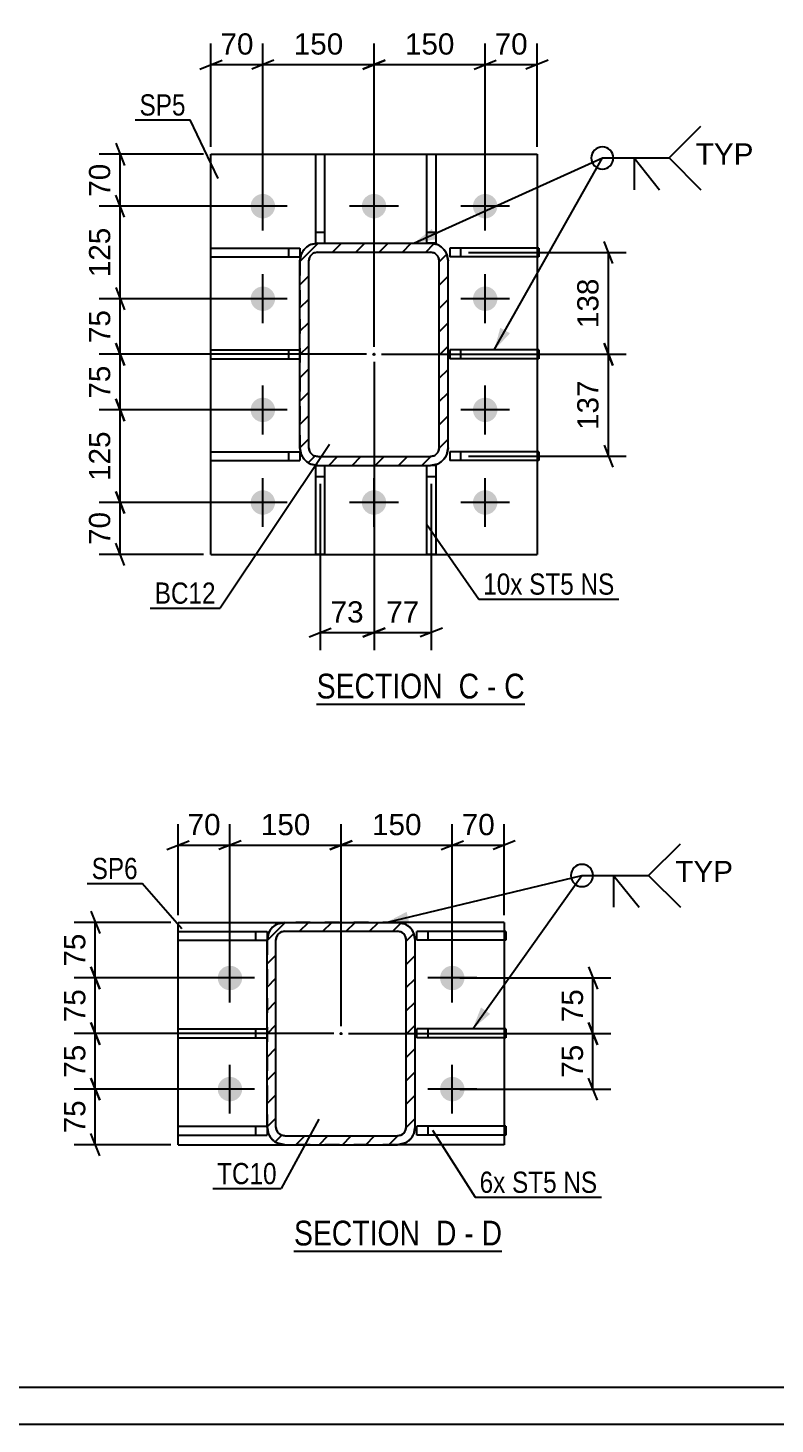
# Model space of a CAD drawing. Header units: millimetres. Extents: x -213 to 628, y -260 to 334.
# Drawn here: x 5.4 to 106.2, y -260.4 to -71.9 of the extents above; entities that cross this region are included whole.
import ezdxf

# ---------------------------------------------------------------- set-up
doc = ezdxf.new("R2010")
doc.units = ezdxf.units.MM
doc.linetypes.add('DXK_LINE_DOT2', pattern=[3.9198, 1.9599, -1.9599])
doc.linetypes.add('DXK_LINE_DOT3', pattern=[5.9187, 2.979, -0.9799, 0.9799, -0.9799])
doc.styles.add('Arial', font='ARIAL.TTF', dxfattribs={"height": 0.2})
doc.styles.add('Arial Narrow', font='ARIALN.TTF', dxfattribs={"height": 0.2})

# ---------------------------------------------------------------- blocks, each defined once
blk = doc.blocks.new('Unknown-284856391-1134')
at = {"color": 5, "linetype": 'Continuous'}
for p, q in [((-207.97, -255.35), (623.03, -255.35)), ((-212.97, -260.35), (628.03, -260.35))]:
    blk.add_line(p, q, dxfattribs=at)
blk = doc.blocks.new('Unknown-284856391-13 - 10592')
at = {"color": 6, "linetype": 'Continuous'}
blk.add_line((44.32, -163.16), (72.39, -163.16), dxfattribs=at)
at = {"color": 0, "linetype": 'Continuous'}
for points in [[(62.43, -162.41), (62.43, -158.91), (44.32, -158.91), (44.32, -162.41)], [(66.25, -162.41), (66.25, -158.91), (63.48, -158.91), (63.48, -162.41)], [(68.58, -162.41), (68.58, -158.91), (67.3, -158.91), (67.3, -162.41)], [(72.39, -162.41), (72.39, -158.91), (69.63, -158.91), (69.63, -162.41)]]:
    blk.add_wipeout(points, dxfattribs=at)
at = {"color": 7, "linetype": 'Continuous', "style": 'Arial Narrow'}
for s, p in [('SECTION ', (44.32, -162.41)), ('C', (63.48, -162.41)), ('C', (69.63, -162.41)), ('-', (67.3, -162.41))]:
    blk.add_text(s, height=3.34, dxfattribs=at).set_placement(p)
blk = doc.blocks.new('Unknown-284856391-14 - 11760')
at = {"color": 6, "linetype": 'Continuous'}
blk.add_line((41.26, -236.99), (69.33, -236.99), dxfattribs=at)
at = {"color": 0, "linetype": 'Continuous'}
for points in [[(59.37, -236.24), (59.37, -232.74), (41.26, -232.74), (41.26, -236.24)], [(63.19, -236.24), (63.19, -232.74), (60.42, -232.74), (60.42, -236.24)], [(65.52, -236.24), (65.52, -232.74), (64.24, -232.74), (64.24, -236.24)], [(69.33, -236.24), (69.33, -232.74), (66.57, -232.74), (66.57, -236.24)]]:
    blk.add_wipeout(points, dxfattribs=at)
at = {"color": 7, "linetype": 'Continuous', "style": 'Arial Narrow'}
for s, p in [('SECTION ', (41.26, -236.24)), ('D', (60.42, -236.24)), ('D', (66.57, -236.24)), ('-', (64.24, -236.24))]:
    blk.add_text(s, height=3.34, dxfattribs=at).set_placement(p)
blk = doc.blocks.new('Part-284856391-10638 - 10592')
at = {"color": 2, "linetype": 'Continuous'}
for p, q in [((59.19, -100.96), (59.19, -88.96)), ((59.19, -88.96), (60.39, -88.96)), ((60.39, -88.96), (60.39, -100.96)), ((60.39, -100.96), (59.66, -100.96))]:
    blk.add_line(p, q, dxfattribs=at)
at = {"color": 7, "linetype": 'DXK_LINE_DOT2'}
for p, q in [((59.19, -99.46), (60.39, -99.46)), ((59.66, -100.96), (59.19, -100.96))]:
    blk.add_line(p, q, dxfattribs=at)
blk = doc.blocks.new('Part-284856391-10640 - 10592')
at = {"color": 2, "linetype": 'Continuous'}
for p, q in [((30.06, -116.56), (30.06, -115.36)), ((30.06, -115.36), (42.06, -115.36)), ((30.06, -116.56), (42.06, -116.56))]:
    blk.add_line(p, q, dxfattribs=at)
at = {"color": 7, "linetype": 'DXK_LINE_DOT2'}
for p, q in [((40.56, -116.56), (40.56, -115.36)), ((42.06, -115.36), (42.06, -116.56))]:
    blk.add_line(p, q, dxfattribs=at)
blk = doc.blocks.new('Part-284856391-10608 - 10592')
at = {"linetype": 'Continuous'}
h = blk.add_hatch(dxfattribs=at)
h.set_pattern_fill('', scale=0.7, style=0, pattern_type=0)
h.set_pattern_definition([(45, (42.0607, -128.5642), (-1.57154, 1.57154), [])])
h.paths.add_polyline_path([(42.06, -103.36), (42.06, -128.56), (42.24, -129.48), (42.76, -130.26), (43.54, -130.78), (44.46, -130.96), (59.66, -130.96), (60.58, -130.78), (61.36, -130.26), (61.88, -129.48), (62.06, -128.56), (62.06, -103.36), (61.88, -102.45), (61.36, -101.67), (60.58, -101.15), (59.66, -100.96), (44.46, -100.96), (43.54, -101.15), (42.76, -101.67), (42.24, -102.45)])
h.paths.add_polyline_path([(43.61, -102.52), (44, -102.26), (44.46, -102.16), (59.66, -102.16), (60.12, -102.26), (60.51, -102.52), (60.77, -102.9), (60.86, -103.36), (60.86, -128.56), (60.77, -129.02), (60.51, -129.41), (60.12, -129.67), (59.66, -129.76), (44.46, -129.76), (44, -129.67), (43.61, -129.41), (43.35, -129.02), (43.26, -128.56), (43.26, -103.36), (43.35, -102.9)])
blk.add_hatch(color=246, dxfattribs=at).paths.add_polyline_path([(52.06, -116.06, -1), (52.06, -115.86, -1)])
at = {"color": 7, "linetype": 'DXK_LINE_DOT2'}
for p, q in [((43.54, -101.15), (44.46, -100.96)), ((44.46, -100.96), (59.66, -100.96)), ((59.66, -100.96), (60.58, -101.15)), ((42.06, -103.36), (42.24, -102.45)), ((42.06, -103.36), (42.06, -128.56)), ((43.35, -102.9), (43.26, -103.36)), ((43.26, -128.56), (43.26, -103.36)), ((44.46, -102.16), (44, -102.26)), ((44.46, -102.16), (59.66, -102.16)), ((60.12, -102.26), (59.66, -102.16)), ((60.86, -103.36), (60.77, -102.9)), ((60.86, -128.56), (60.86, -103.36)), ((61.88, -102.45), (62.06, -103.36)), ((62.06, -128.56), (62.06, -103.36)), ((42.24, -129.48), (42.06, -128.56)), ((43.26, -128.56), (43.35, -129.02)), ((44, -129.67), (44.46, -129.76)), ((44.46, -129.76), (59.66, -129.76)), ((59.66, -129.76), (60.12, -129.67)), ((60.77, -129.02), (60.86, -128.56)), ((62.06, -128.56), (61.88, -129.48)), ((44.46, -130.96), (43.54, -130.78)), ((44.46, -130.96), (59.66, -130.96)), ((60.58, -130.78), (59.66, -130.96))]:
    blk.add_line(p, q, dxfattribs=at)
at = {"color": 2, "linetype": 'Continuous'}
for p, q in [((44.46, -100.96), (43.54, -101.15)), ((44.46, -100.96), (59.66, -100.96)), ((60.58, -101.15), (59.66, -100.96)), ((42.24, -102.45), (42.06, -103.36)), ((42.06, -128.56), (42.06, -103.36)), ((43.26, -103.36), (43.35, -102.9)), ((43.26, -128.56), (43.26, -103.36)), ((44, -102.26), (44.46, -102.16)), ((44.46, -102.16), (59.66, -102.16)), ((59.66, -102.16), (60.12, -102.26)), ((60.77, -102.9), (60.86, -103.36)), ((60.86, -128.56), (60.86, -103.36)), ((62.06, -103.36), (61.88, -102.45)), ((62.06, -128.56), (62.06, -103.36)), ((42.06, -128.56), (42.24, -129.48)), ((43.35, -129.02), (43.26, -128.56)), ((44.46, -129.76), (44, -129.67)), ((44.46, -129.76), (59.66, -129.76)), ((60.12, -129.67), (59.66, -129.76)), ((60.86, -128.56), (60.77, -129.02)), ((61.88, -129.48), (62.06, -128.56)), ((43.54, -130.78), (44.46, -130.96)), ((44.46, -130.96), (59.66, -130.96)), ((59.66, -130.96), (60.58, -130.78))]:
    blk.add_line(p, q, dxfattribs=at)
at = {"color": 7, "linetype": 'DXK_LINE_DOT3'}
blk.add_line((52.06, -115.96), (52.06, -115.96), dxfattribs=at)
at = {"color": 246, "linetype": 'DXK_LINE_DOT2'}
blk.add_line((52.06, -115.96), (52.06, -115.96), dxfattribs=at)
at = {"color": 246, "linetype": 'Continuous'}
blk.add_circle((52.06, -115.96), 0.1, dxfattribs=at)
at = {"color": 7, "linetype": 'DXK_LINE_DOT2'}
for centre, radius, start, end in [((44.46, -103.36), 2.4, 112.5, 157.5), ((59.66, -103.36), 2.4, 22.5, 67.5), ((44.46, -103.36), 1.2, 112.5, 157.5), ((59.66, -103.36), 1.2, 22.5, 67.5), ((44.46, -128.56), 2.4, 202.5, 247.5), ((44.46, -128.56), 1.2, 202.5, 247.5), ((59.66, -128.56), 1.2, 292.5, 337.5), ((59.66, -128.56), 2.4, 292.5, 337.5)]:
    blk.add_arc(centre, radius, start, end, dxfattribs=at)
at = {"color": 2, "linetype": 'Continuous'}
for centre, radius, start, end in [((44.46, -103.36), 2.4, 112.5, 157.5), ((59.66, -103.36), 2.4, 22.5, 67.5), ((44.46, -103.36), 1.2, 112.5, 157.5), ((59.66, -103.36), 1.2, 22.5, 67.5), ((44.46, -128.56), 2.4, 202.5, 247.5), ((44.46, -128.56), 1.2, 202.5, 247.5), ((59.66, -128.56), 1.2, 292.5, 337.5), ((59.66, -128.56), 2.4, 292.5, 337.5)]:
    blk.add_arc(centre, radius, start, end, dxfattribs=at)
blk = doc.blocks.new('Part-284856391-10637 - 10592')
at = {"color": 2, "linetype": 'Continuous'}
for p, q in [((44.19, -130.96), (44.46, -130.96)), ((44.19, -142.96), (44.19, -130.96)), ((45.39, -130.96), (45.39, -142.96)), ((45.39, -142.96), (44.19, -142.96))]:
    blk.add_line(p, q, dxfattribs=at)
at = {"color": 7, "linetype": 'DXK_LINE_DOT2'}
for p, q in [((44.46, -130.96), (45.39, -130.96)), ((44.19, -132.46), (45.39, -132.46))]:
    blk.add_line(p, q, dxfattribs=at)
blk = doc.blocks.new('Part-284856391-10613 - 10592')
at = {"color": 2, "linetype": 'Continuous'}
for p, q in [((30.06, -142.96), (30.06, -88.96)), ((30.06, -88.96), (74.06, -88.96)), ((74.06, -88.96), (74.06, -101.61)), ((74.06, -102.81), (74.06, -115.36)), ((74.06, -116.56), (74.06, -129.11)), ((74.06, -130.31), (74.06, -142.96)), ((30.06, -142.96), (74.06, -142.96))]:
    blk.add_line(p, q, dxfattribs=at)
at = {"color": 7, "linetype": 'DXK_LINE_DOT2'}
for p, q in [((74.06, -101.61), (74.06, -102.81)), ((74.06, -115.36), (74.06, -116.56)), ((74.06, -129.11), (74.06, -130.31))]:
    blk.add_line(p, q, dxfattribs=at)
blk = doc.blocks.new('Part-284856391-10636 - 10592')
at = {"color": 2, "linetype": 'Continuous'}
for p, q in [((59.19, -142.96), (59.19, -130.96)), ((60.39, -130.96), (59.66, -130.96)), ((60.39, -130.96), (60.39, -142.96)), ((60.39, -142.96), (59.19, -142.96))]:
    blk.add_line(p, q, dxfattribs=at)
at = {"color": 7, "linetype": 'DXK_LINE_DOT2'}
for p, q in [((59.19, -130.96), (59.66, -130.96)), ((59.19, -132.46), (60.39, -132.46))]:
    blk.add_line(p, q, dxfattribs=at)
blk = doc.blocks.new('Part-284856391-10639 - 10592')
at = {"color": 2, "linetype": 'Continuous'}
for p, q in [((44.19, -100.96), (44.19, -88.96)), ((44.19, -88.96), (45.39, -88.96)), ((45.39, -88.96), (45.39, -100.96)), ((44.19, -100.96), (44.46, -100.96))]:
    blk.add_line(p, q, dxfattribs=at)
at = {"color": 7, "linetype": 'DXK_LINE_DOT2'}
for p, q in [((44.19, -99.46), (45.39, -99.46)), ((44.46, -100.96), (45.39, -100.96))]:
    blk.add_line(p, q, dxfattribs=at)
blk = doc.blocks.new('Part-284856391-10641 - 10592')
at = {"color": 2, "linetype": 'Continuous'}
for p, q in [((30.06, -102.81), (30.06, -101.61)), ((30.06, -101.61), (42.06, -101.61)), ((42.06, -101.61), (42.06, -102.81)), ((30.06, -102.81), (42.06, -102.81))]:
    blk.add_line(p, q, dxfattribs=at)
at = {"color": 7, "linetype": 'DXK_LINE_DOT2'}
blk.add_line((40.56, -102.81), (40.56, -101.61), dxfattribs=at)
blk = doc.blocks.new('Part-284856391-10642 - 10592')
at = {"color": 2, "linetype": 'Continuous'}
for p, q in [((30.06, -130.31), (30.06, -129.11)), ((30.06, -129.11), (42.06, -129.11)), ((42.06, -129.11), (42.06, -130.31)), ((30.06, -130.31), (42.06, -130.31))]:
    blk.add_line(p, q, dxfattribs=at)
at = {"color": 7, "linetype": 'DXK_LINE_DOT2'}
blk.add_line((40.56, -130.31), (40.56, -129.11), dxfattribs=at)
blk = doc.blocks.new('Part-284856391-10643 - 10592')
at = {"color": 2, "linetype": 'Continuous'}
for p, q in [((74.29, -115.36), (62.29, -115.36)), ((62.29, -115.36), (62.29, -116.56)), ((74.29, -116.56), (62.29, -116.56)), ((74.29, -115.36), (74.29, -116.56))]:
    blk.add_line(p, q, dxfattribs=at)
at = {"color": 7, "linetype": 'DXK_LINE_DOT2'}
blk.add_line((63.79, -116.56), (63.79, -115.36), dxfattribs=at)
blk = doc.blocks.new('Part-284856391-10644 - 10592')
at = {"color": 2, "linetype": 'Continuous'}
for p, q in [((74.29, -101.61), (62.29, -101.61)), ((62.29, -101.61), (62.29, -102.81)), ((74.29, -101.61), (74.29, -102.81)), ((74.29, -102.81), (62.29, -102.81))]:
    blk.add_line(p, q, dxfattribs=at)
at = {"color": 7, "linetype": 'DXK_LINE_DOT2'}
blk.add_line((63.79, -102.81), (63.79, -101.61), dxfattribs=at)
blk = doc.blocks.new('Part-284856391-10645 - 10592')
at = {"color": 2, "linetype": 'Continuous'}
for p, q in [((74.29, -129.11), (62.29, -129.11)), ((62.29, -129.11), (62.29, -130.31)), ((74.29, -129.11), (74.29, -130.31)), ((74.29, -130.31), (62.29, -130.31))]:
    blk.add_line(p, q, dxfattribs=at)
at = {"color": 7, "linetype": 'DXK_LINE_DOT2'}
blk.add_line((63.79, -130.31), (63.79, -129.11), dxfattribs=at)
blk = doc.blocks.new('Bolt-284856391-10689 - 10592')
at = {"linetype": 'Continuous'}
for points in [[(35.41, -95.96, -1), (38.71, -95.96, -1)], [(50.41, -95.96, -1), (53.71, -95.96, -1)], [(65.41, -95.96, -1), (68.71, -95.96, -1)], [(35.41, -108.46, -1), (38.71, -108.46, -1)], [(65.41, -108.46, -1), (68.71, -108.46, -1)], [(35.41, -123.46, -1), (38.71, -123.46, -1)], [(65.41, -123.46, -1), (68.71, -123.46, -1)], [(35.41, -135.96, -1), (38.71, -135.96, -1)], [(50.41, -135.96, -1), (53.71, -135.96, -1)], [(65.41, -135.96, -1), (68.71, -135.96, -1)]]:
    blk.add_hatch(color=1, dxfattribs=at).paths.add_polyline_path(points)
at = {"color": 1, "linetype": 'Continuous'}
for p, q in [((37.06, -99.26), (37.06, -92.66)), ((52.06, -99.26), (52.06, -92.66)), ((67.06, -99.26), (67.06, -92.66)), ((40.36, -95.96), (33.76, -95.96)), ((55.36, -95.96), (48.76, -95.96)), ((70.36, -95.96), (63.76, -95.96)), ((37.06, -111.76), (37.06, -105.16)), ((67.06, -111.76), (67.06, -105.16)), ((40.36, -108.46), (33.76, -108.46)), ((70.36, -108.46), (63.76, -108.46)), ((37.06, -126.76), (37.06, -120.16)), ((67.06, -126.76), (67.06, -120.16)), ((40.36, -123.46), (33.76, -123.46)), ((70.36, -123.46), (63.76, -123.46)), ((37.06, -139.26), (37.06, -132.66)), ((52.06, -139.26), (52.06, -132.66)), ((67.06, -139.26), (67.06, -132.66)), ((40.36, -135.96), (33.76, -135.96)), ((55.36, -135.96), (48.76, -135.96)), ((70.36, -135.96), (63.76, -135.96))]:
    blk.add_line(p, q, dxfattribs=at)
blk = doc.blocks.new('Part-284856391-11792 - 11760')
at = {"color": 2, "linetype": 'Continuous'}
for p, q in [((69.85, -193.85), (57.85, -193.85)), ((57.85, -195.05), (57.85, -193.85)), ((69.85, -193.85), (69.85, -195.05)), ((69.85, -195.05), (57.85, -195.05))]:
    blk.add_line(p, q, dxfattribs=at)
at = {"color": 7, "linetype": 'DXK_LINE_DOT2'}
blk.add_line((59.35, -195.05), (59.35, -193.85), dxfattribs=at)
blk = doc.blocks.new('Part-284856391-11793 - 11760')
at = {"color": 2, "linetype": 'Continuous'}
for p, q in [((69.85, -220.15), (57.85, -220.15)), ((57.85, -221.35), (57.85, -220.15)), ((69.85, -220.15), (69.85, -221.35)), ((69.85, -221.35), (57.85, -221.35))]:
    blk.add_line(p, q, dxfattribs=at)
at = {"color": 7, "linetype": 'DXK_LINE_DOT2'}
blk.add_line((59.35, -221.35), (59.35, -220.15), dxfattribs=at)
blk = doc.blocks.new('Part-284856391-11777 - 11760')
at = {"linetype": 'Continuous'}
h = blk.add_hatch(dxfattribs=at)
h.set_pattern_fill('', scale=0.7, style=0, pattern_type=0)
h.set_pattern_definition([(45, (37.6225, -220.237), (-1.57154, 1.57154), [])])
h.paths.add_polyline_path([(37.62, -195.04), (37.62, -220.24), (37.81, -221.16), (38.33, -221.93), (39.1, -222.45), (40.02, -222.64), (55.22, -222.64), (56.14, -222.45), (56.92, -221.93), (57.44, -221.16), (57.62, -220.24), (57.62, -195.04), (57.44, -194.12), (56.92, -193.34), (56.14, -192.82), (55.22, -192.64), (40.02, -192.64), (39.1, -192.82), (38.33, -193.34), (37.81, -194.12)])
h.paths.add_polyline_path([(39.17, -194.19), (39.56, -193.93), (40.02, -193.84), (55.22, -193.84), (55.68, -193.93), (56.07, -194.19), (56.33, -194.58), (56.42, -195.04), (56.42, -220.24), (56.33, -220.7), (56.07, -221.09), (55.68, -221.35), (55.22, -221.44), (40.02, -221.44), (39.56, -221.35), (39.17, -221.09), (38.91, -220.7), (38.82, -220.24), (38.82, -195.04), (38.91, -194.58)])
blk.add_hatch(color=246, dxfattribs=at).paths.add_polyline_path([(47.62, -207.74, -1), (47.62, -207.54, -1)])
at = {"color": 7, "linetype": 'DXK_LINE_DOT2'}
for p, q in [((39.1, -192.82), (40.02, -192.64)), ((40.02, -193.84), (39.56, -193.93)), ((40.02, -192.64), (55.22, -192.64)), ((40.02, -193.84), (55.22, -193.84)), ((55.22, -192.64), (56.14, -192.82)), ((55.68, -193.93), (55.22, -193.84)), ((37.62, -195.04), (37.81, -194.12)), ((37.62, -195.04), (37.62, -220.24)), ((38.91, -194.58), (38.82, -195.04)), ((38.82, -220.24), (38.82, -195.04)), ((56.42, -195.04), (56.33, -194.58)), ((56.42, -220.24), (56.42, -195.04)), ((57.44, -194.12), (57.62, -195.04)), ((57.62, -220.24), (57.62, -195.04)), ((37.81, -221.16), (37.62, -220.24)), ((38.82, -220.24), (38.91, -220.7)), ((56.33, -220.7), (56.42, -220.24)), ((57.62, -220.24), (57.44, -221.16)), ((39.56, -221.35), (40.02, -221.44)), ((40.02, -221.44), (55.22, -221.44)), ((55.22, -221.44), (55.68, -221.35)), ((40.02, -222.64), (39.1, -222.45)), ((40.02, -222.64), (55.22, -222.64)), ((56.14, -222.45), (55.22, -222.64))]:
    blk.add_line(p, q, dxfattribs=at)
at = {"color": 2, "linetype": 'Continuous'}
for p, q in [((40.02, -192.64), (39.1, -192.82)), ((39.56, -193.93), (40.02, -193.84)), ((40.02, -192.64), (55.22, -192.64)), ((40.02, -193.84), (55.22, -193.84)), ((56.14, -192.82), (55.22, -192.64)), ((55.22, -193.84), (55.68, -193.93)), ((37.81, -194.12), (37.62, -195.04)), ((37.62, -220.24), (37.62, -195.04)), ((38.82, -195.04), (38.91, -194.58)), ((38.82, -220.24), (38.82, -195.04)), ((56.33, -194.58), (56.42, -195.04)), ((56.42, -220.24), (56.42, -195.04)), ((57.62, -195.04), (57.44, -194.12)), ((57.62, -220.24), (57.62, -195.04)), ((37.62, -220.24), (37.81, -221.16)), ((38.91, -220.7), (38.82, -220.24)), ((56.42, -220.24), (56.33, -220.7)), ((57.44, -221.16), (57.62, -220.24)), ((40.02, -221.44), (39.56, -221.35)), ((40.02, -221.44), (55.22, -221.44)), ((55.68, -221.35), (55.22, -221.44)), ((39.1, -222.45), (40.02, -222.64)), ((40.02, -222.64), (55.22, -222.64)), ((55.22, -222.64), (56.14, -222.45))]:
    blk.add_line(p, q, dxfattribs=at)
at = {"color": 7, "linetype": 'DXK_LINE_DOT3'}
blk.add_line((47.62, -207.64), (47.62, -207.64), dxfattribs=at)
at = {"color": 246, "linetype": 'DXK_LINE_DOT2'}
blk.add_line((47.62, -207.64), (47.62, -207.64), dxfattribs=at)
at = {"color": 246, "linetype": 'Continuous'}
blk.add_circle((47.62, -207.64), 0.1, dxfattribs=at)
at = {"color": 7, "linetype": 'DXK_LINE_DOT2'}
for centre, radius, start, end in [((40.02, -195.04), 2.4, 112.5, 157.5), ((40.02, -195.04), 1.2, 112.5, 157.5), ((55.22, -195.04), 1.2, 22.5, 67.5), ((55.22, -195.04), 2.4, 22.5, 67.5), ((40.02, -220.24), 2.4, 202.5, 247.5), ((40.02, -220.24), 1.2, 202.5, 247.5), ((55.22, -220.24), 1.2, 292.5, 337.5), ((55.22, -220.24), 2.4, 292.5, 337.5)]:
    blk.add_arc(centre, radius, start, end, dxfattribs=at)
at = {"color": 2, "linetype": 'Continuous'}
for centre, radius, start, end in [((40.02, -195.04), 2.4, 112.5, 157.5), ((40.02, -195.04), 1.2, 112.5, 157.5), ((55.22, -195.04), 1.2, 22.5, 67.5), ((55.22, -195.04), 2.4, 22.5, 67.5), ((40.02, -220.24), 2.4, 202.5, 247.5), ((40.02, -220.24), 1.2, 202.5, 247.5), ((55.22, -220.24), 1.2, 292.5, 337.5), ((55.22, -220.24), 2.4, 292.5, 337.5)]:
    blk.add_arc(centre, radius, start, end, dxfattribs=at)
blk = doc.blocks.new('Part-284856391-11779 - 11760')
at = {"color": 2, "linetype": 'Continuous'}
for p, q in [((25.62, -222.64), (25.62, -192.64)), ((25.62, -192.64), (40.02, -192.64)), ((69.62, -192.64), (55.22, -192.64)), ((69.62, -192.64), (69.62, -193.85)), ((69.62, -195.05), (69.62, -207)), ((69.62, -208.2), (69.62, -220.15)), ((69.62, -221.35), (69.62, -222.64)), ((25.62, -222.64), (40.02, -222.64)), ((69.62, -222.64), (55.22, -222.64))]:
    blk.add_line(p, q, dxfattribs=at)
at = {"color": 7, "linetype": 'DXK_LINE_DOT2'}
for p, q in [((55.22, -192.64), (40.02, -192.64)), ((69.62, -193.85), (69.62, -195.05)), ((69.62, -207), (69.62, -208.2)), ((69.62, -220.15), (69.62, -221.35)), ((55.22, -222.64), (40.02, -222.64))]:
    blk.add_line(p, q, dxfattribs=at)
blk = doc.blocks.new('Part-284856391-11788 - 11760')
at = {"color": 2, "linetype": 'Continuous'}
for p, q in [((25.62, -208.2), (25.62, -207)), ((25.62, -207), (37.62, -207)), ((25.62, -208.2), (37.62, -208.2))]:
    blk.add_line(p, q, dxfattribs=at)
at = {"color": 7, "linetype": 'DXK_LINE_DOT2'}
for p, q in [((36.12, -208.2), (36.12, -207)), ((37.62, -207), (37.62, -208.2))]:
    blk.add_line(p, q, dxfattribs=at)
blk = doc.blocks.new('Part-284856391-11789 - 11760')
at = {"color": 2, "linetype": 'Continuous'}
for p, q in [((25.62, -195.05), (25.62, -193.85)), ((25.62, -193.85), (37.62, -193.85)), ((37.62, -193.85), (37.62, -195.04)), ((25.62, -195.05), (37.62, -195.05))]:
    blk.add_line(p, q, dxfattribs=at)
at = {"color": 7, "linetype": 'DXK_LINE_DOT2'}
for p, q in [((36.12, -195.05), (36.12, -193.85)), ((37.62, -195.04), (37.62, -195.05))]:
    blk.add_line(p, q, dxfattribs=at)
blk = doc.blocks.new('Part-284856391-11790 - 11760')
at = {"color": 2, "linetype": 'Continuous'}
for p, q in [((25.62, -221.35), (25.62, -220.15)), ((25.62, -220.15), (37.62, -220.15)), ((37.62, -220.24), (37.62, -221.35)), ((25.62, -221.35), (37.62, -221.35))]:
    blk.add_line(p, q, dxfattribs=at)
at = {"color": 7, "linetype": 'DXK_LINE_DOT2'}
for p, q in [((36.12, -221.35), (36.12, -220.15)), ((37.62, -220.24), (37.62, -220.15)), ((37.62, -220.15), (37.62, -220.24))]:
    blk.add_line(p, q, dxfattribs=at)
blk = doc.blocks.new('Bolt-284856391-11855 - 11760')
at = {"linetype": 'Continuous'}
for points in [[(30.97, -200.14, -1), (34.27, -200.14, -1)], [(60.97, -200.14, -1), (64.27, -200.14, -1)], [(30.97, -215.14, -1), (34.27, -215.14, -1)], [(60.97, -215.14, -1), (64.27, -215.14, -1)]]:
    blk.add_hatch(color=1, dxfattribs=at).paths.add_polyline_path(points)
at = {"color": 1, "linetype": 'Continuous'}
for p, q in [((32.62, -203.44), (32.62, -196.84)), ((62.62, -203.44), (62.62, -196.84)), ((35.92, -200.14), (29.32, -200.14)), ((65.92, -200.14), (59.32, -200.14)), ((32.62, -218.44), (32.62, -211.84)), ((62.62, -218.44), (62.62, -211.84)), ((35.92, -215.14), (29.32, -215.14)), ((65.92, -215.14), (59.32, -215.14))]:
    blk.add_line(p, q, dxfattribs=at)
blk = doc.blocks.new('Part-284856391-11791 - 11760')
at = {"color": 2, "linetype": 'Continuous'}
for p, q in [((69.85, -207), (57.85, -207)), ((57.85, -208.2), (57.85, -207)), ((69.85, -207), (69.85, -208.2)), ((69.85, -208.2), (57.85, -208.2))]:
    blk.add_line(p, q, dxfattribs=at)
at = {"color": 7, "linetype": 'DXK_LINE_DOT2'}
blk.add_line((59.35, -208.2), (59.35, -207), dxfattribs=at)
blk = doc.blocks.new('StraightDimension-284856391-11716 - 10592')
at = {"color": 7, "linetype": 'Continuous'}
for p, q in [((84.3, -117.46), (83.1, -114.46)), ((53.06, -115.96), (86.1, -115.96)), ((83.7, -129.71), (83.7, -115.96)), ((64.79, -129.71), (86.1, -129.71)), ((83.1, -128.21), (84.3, -131.21))]:
    blk.add_line(p, q, dxfattribs=at)
at = {"color": 0}
blk.add_wipeout([(82.95, -118.9), (78.75, -118.9), (78.75, -126.77), (82.95, -126.77)], dxfattribs=at)
at = {"color": 3, "style": 'Arial'}
blk.add_text('137', height=2.865, rotation=90.0002, dxfattribs=at).set_placement((82.35, -126.17))
blk = doc.blocks.new('StraightDimension-284856391-11735 - 10592')
at = {"color": 7, "linetype": 'Continuous'}
for p, q in [((52.06, -116.96), (52.06, -155.91)), ((59.79, -133.46), (59.79, -155.91)), ((50.56, -154.11), (53.56, -152.91)), ((52.06, -153.51), (59.79, -153.51)), ((61.29, -152.91), (58.29, -154.11))]:
    blk.add_line(p, q, dxfattribs=at)
at = {"color": 0}
blk.add_wipeout([(58.75, -152.76), (58.75, -148.56), (53.1, -148.56), (53.1, -152.76)], dxfattribs=at)
at = {"color": 3, "style": 'Arial'}
blk.add_text('77', height=2.865, dxfattribs=at).set_placement((53.7, -152.16))
blk = doc.blocks.new('StraightDimension-284856391-11616 - 10592')
at = {"color": 7, "linetype": 'Continuous'}
for p, q in [((67.06, -94.96), (67.06, -74)), ((74.06, -87.96), (74.06, -74)), ((65.56, -77.45), (68.56, -76.25)), ((67.06, -76.85), (74.06, -76.85)), ((75.56, -76.25), (72.56, -77.45))]:
    blk.add_line(p, q, dxfattribs=at)
at = {"color": 0}
blk.add_wipeout([(73.38, -76.1), (73.38, -71.9), (67.74, -71.9), (67.74, -76.1)], dxfattribs=at)
at = {"color": 3, "style": 'Arial'}
blk.add_text('70', height=2.865, dxfattribs=at).set_placement((68.34, -75.5))
blk = doc.blocks.new('StraightDimension-284856391-11617 - 10592')
at = {"color": 7, "linetype": 'Continuous'}
for p, q in [((52.06, -114.96), (52.06, -74)), ((67.06, -94.96), (67.06, -74)), ((53.56, -76.25), (50.56, -77.45)), ((52.06, -76.85), (67.06, -76.85)), ((65.56, -77.45), (68.56, -76.25))]:
    blk.add_line(p, q, dxfattribs=at)
at = {"color": 0}
blk.add_wipeout([(63.5, -76.1), (63.5, -71.9), (55.63, -71.9), (55.63, -76.1)], dxfattribs=at)
at = {"color": 3, "style": 'Arial'}
blk.add_text('150', height=2.865, dxfattribs=at).set_placement((56.23, -75.5))
blk = doc.blocks.new('StraightDimension-284856391-11618 - 10592')
at = {"color": 7, "linetype": 'Continuous'}
for p, q in [((37.06, -94.96), (37.06, -74)), ((52.06, -114.96), (52.06, -74)), ((38.56, -76.25), (35.56, -77.45)), ((37.06, -76.85), (52.06, -76.85)), ((50.56, -77.45), (53.56, -76.25))]:
    blk.add_line(p, q, dxfattribs=at)
at = {"color": 0}
blk.add_wipeout([(48.5, -76.1), (48.5, -71.9), (40.63, -71.9), (40.63, -76.1)], dxfattribs=at)
at = {"color": 3, "style": 'Arial'}
blk.add_text('150', height=2.865, dxfattribs=at).set_placement((41.23, -75.5))
blk = doc.blocks.new('StraightDimension-284856391-11619 - 10592')
at = {"color": 7, "linetype": 'Continuous'}
for p, q in [((30.06, -87.96), (30.06, -74)), ((37.06, -94.96), (37.06, -74)), ((28.56, -77.45), (31.56, -76.25)), ((30.06, -76.85), (37.06, -76.85)), ((38.56, -76.25), (35.56, -77.45))]:
    blk.add_line(p, q, dxfattribs=at)
at = {"color": 0}
blk.add_wipeout([(36.38, -76.1), (36.38, -71.9), (30.74, -71.9), (30.74, -76.1)], dxfattribs=at)
at = {"color": 3, "style": 'Arial'}
blk.add_text('70', height=2.865, dxfattribs=at).set_placement((31.34, -75.5))
blk = doc.blocks.new('StraightDimension-284856391-11715 - 10592')
at = {"color": 7, "linetype": 'Continuous'}
for p, q in [((84.3, -103.71), (83.1, -100.71)), ((64.79, -102.21), (86.1, -102.21)), ((83.7, -115.96), (83.7, -102.21)), ((83.1, -114.46), (84.3, -117.46)), ((53.06, -115.96), (86.1, -115.96))]:
    blk.add_line(p, q, dxfattribs=at)
at = {"color": 0}
blk.add_wipeout([(82.95, -105.15), (78.75, -105.15), (78.75, -113.02), (82.95, -113.02)], dxfattribs=at)
at = {"color": 3, "style": 'Arial'}
blk.add_text('138', height=2.865, rotation=90.0002, dxfattribs=at).set_placement((82.35, -112.42))
blk = doc.blocks.new('StraightDimension-284856391-11736 - 10592')
at = {"color": 7, "linetype": 'Continuous'}
for p, q in [((52.06, -116.96), (52.06, -155.91)), ((44.79, -133.46), (44.79, -155.91)), ((43.29, -154.11), (46.29, -152.91)), ((44.79, -153.51), (52.06, -153.51)), ((53.56, -152.91), (50.56, -154.11))]:
    blk.add_line(p, q, dxfattribs=at)
at = {"color": 0}
blk.add_wipeout([(51.25, -152.76), (51.25, -148.56), (45.6, -148.56), (45.6, -152.76)], dxfattribs=at)
at = {"color": 3, "style": 'Arial'}
blk.add_text('73', height=2.865, dxfattribs=at).set_placement((46.2, -152.16))
blk = doc.blocks.new('StraightDimension-284856391-16223 - 10592')
at = {"color": 7, "linetype": 'Continuous'}
for p, q in [((17.21, -87.46), (18.41, -90.46)), ((29.06, -88.96), (14.96, -88.96)), ((17.81, -95.96), (17.81, -88.96)), ((36.06, -95.96), (14.96, -95.96)), ((18.41, -97.46), (17.21, -94.46))]:
    blk.add_line(p, q, dxfattribs=at)
at = {"color": 0}
blk.add_wipeout([(17.06, -89.64), (12.86, -89.64), (12.86, -95.29), (17.06, -95.29)], dxfattribs=at)
at = {"color": 3, "style": 'Arial'}
blk.add_text('70', height=2.865, rotation=90.0002, dxfattribs=at).set_placement((16.46, -94.69))
blk = doc.blocks.new('StraightDimension-284856391-16224 - 10592')
at = {"color": 7, "linetype": 'Continuous'}
for p, q in [((36.06, -95.96), (14.96, -95.96)), ((18.41, -97.46), (17.21, -94.46)), ((17.81, -108.46), (17.81, -95.96)), ((17.21, -106.96), (18.41, -109.96)), ((36.06, -108.46), (14.96, -108.46))]:
    blk.add_line(p, q, dxfattribs=at)
at = {"color": 0}
blk.add_wipeout([(17.06, -98.28), (12.86, -98.28), (12.86, -106.15), (17.06, -106.15)], dxfattribs=at)
at = {"color": 3, "style": 'Arial'}
blk.add_text('125', height=2.865, rotation=90.0002, dxfattribs=at).set_placement((16.46, -105.55))
blk = doc.blocks.new('StraightDimension-284856391-16225 - 10592')
at = {"color": 7, "linetype": 'Continuous'}
for p, q in [((17.21, -106.96), (18.41, -109.96)), ((36.06, -108.46), (14.96, -108.46)), ((17.81, -115.96), (17.81, -108.46)), ((18.41, -117.46), (17.21, -114.46)), ((51.06, -115.96), (14.96, -115.96))]:
    blk.add_line(p, q, dxfattribs=at)
at = {"color": 0}
blk.add_wipeout([(17.06, -109.39), (12.86, -109.39), (12.86, -115.04), (17.06, -115.04)], dxfattribs=at)
at = {"color": 3, "style": 'Arial'}
blk.add_text('75', height=2.865, rotation=90.0002, dxfattribs=at).set_placement((16.46, -114.44))
blk = doc.blocks.new('StraightDimension-284856391-16226 - 10592')
at = {"color": 7, "linetype": 'Continuous'}
for p, q in [((17.21, -114.46), (18.41, -117.46)), ((51.06, -115.96), (14.96, -115.96)), ((17.81, -123.46), (17.81, -115.96)), ((18.41, -124.96), (17.21, -121.96)), ((36.06, -123.46), (14.96, -123.46))]:
    blk.add_line(p, q, dxfattribs=at)
at = {"color": 0}
blk.add_wipeout([(17.06, -116.89), (12.86, -116.89), (12.86, -122.54), (17.06, -122.54)], dxfattribs=at)
at = {"color": 3, "style": 'Arial'}
blk.add_text('75', height=2.865, rotation=90.0002, dxfattribs=at).set_placement((16.46, -121.94))
blk = doc.blocks.new('StraightDimension-284856391-16227 - 10592')
at = {"color": 7, "linetype": 'Continuous'}
for p, q in [((17.21, -121.96), (18.41, -124.96)), ((36.06, -123.46), (14.96, -123.46)), ((17.81, -135.96), (17.81, -123.46)), ((18.41, -137.46), (17.21, -134.46)), ((36.06, -135.96), (14.96, -135.96))]:
    blk.add_line(p, q, dxfattribs=at)
at = {"color": 0}
blk.add_wipeout([(17.06, -125.78), (12.86, -125.78), (12.86, -133.65), (17.06, -133.65)], dxfattribs=at)
at = {"color": 3, "style": 'Arial'}
blk.add_text('125', height=2.865, rotation=90.0002, dxfattribs=at).set_placement((16.46, -133.05))
blk = doc.blocks.new('StraightDimension-284856391-16228 - 10592')
at = {"color": 7, "linetype": 'Continuous'}
for p, q in [((17.21, -134.46), (18.41, -137.46)), ((36.06, -135.96), (14.96, -135.96)), ((17.81, -142.96), (17.81, -135.96)), ((29.06, -142.96), (14.96, -142.96)), ((18.41, -144.46), (17.21, -141.46))]:
    blk.add_line(p, q, dxfattribs=at)
at = {"color": 0}
blk.add_wipeout([(17.06, -136.64), (12.86, -136.64), (12.86, -142.29), (17.06, -142.29)], dxfattribs=at)
at = {"color": 3, "style": 'Arial'}
blk.add_text('70', height=2.865, rotation=90.0002, dxfattribs=at).set_placement((16.46, -141.69))
blk = doc.blocks.new('StraightDimension-284856391-12245 - 11760')
at = {"color": 7, "linetype": 'Continuous'}
for p, q in [((25.62, -191.64), (25.62, -179.36)), ((32.62, -199.14), (32.62, -179.36)), ((24.12, -182.81), (27.12, -181.61)), ((25.62, -182.21), (32.62, -182.21)), ((34.12, -181.61), (31.12, -182.81))]:
    blk.add_line(p, q, dxfattribs=at)
at = {"color": 0}
blk.add_wipeout([(31.95, -181.46), (31.95, -177.26), (26.3, -177.26), (26.3, -181.46)], dxfattribs=at)
at = {"color": 3, "style": 'Arial'}
blk.add_text('70', height=2.865, dxfattribs=at).set_placement((26.9, -180.86))
blk = doc.blocks.new('StraightDimension-284856391-12288 - 11760')
at = {"color": 7, "linetype": 'Continuous'}
for p, q in [((13.85, -213.64), (15.05, -216.64)), ((31.62, -215.14), (11.6, -215.14)), ((14.45, -222.64), (14.45, -215.14)), ((15.05, -224.14), (13.85, -221.14)), ((24.62, -222.64), (11.6, -222.64))]:
    blk.add_line(p, q, dxfattribs=at)
at = {"color": 0}
blk.add_wipeout([(13.7, -216.06), (9.5, -216.06), (9.5, -221.71), (13.7, -221.71)], dxfattribs=at)
at = {"color": 3, "style": 'Arial'}
blk.add_text('75', height=2.865, rotation=90.0002, dxfattribs=at).set_placement((13.1, -221.11))
blk = doc.blocks.new('StraightDimension-284856391-12242 - 11760')
at = {"color": 7, "linetype": 'Continuous'}
for p, q in [((62.62, -199.14), (62.62, -179.36)), ((69.62, -191.64), (69.62, -179.36)), ((61.12, -182.81), (64.12, -181.61)), ((62.62, -182.21), (69.62, -182.21)), ((71.12, -181.61), (68.12, -182.81))]:
    blk.add_line(p, q, dxfattribs=at)
at = {"color": 0}
blk.add_wipeout([(68.95, -181.46), (68.95, -177.26), (63.3, -177.26), (63.3, -181.46)], dxfattribs=at)
at = {"color": 3, "style": 'Arial'}
blk.add_text('70', height=2.865, dxfattribs=at).set_placement((63.9, -180.86))
blk = doc.blocks.new('StraightDimension-284856391-12243 - 11760')
at = {"color": 7, "linetype": 'Continuous'}
for p, q in [((47.62, -206.64), (47.62, -179.36)), ((62.62, -199.14), (62.62, -179.36)), ((49.12, -181.61), (46.12, -182.81)), ((47.62, -182.21), (62.62, -182.21)), ((61.12, -182.81), (64.12, -181.61))]:
    blk.add_line(p, q, dxfattribs=at)
at = {"color": 0}
blk.add_wipeout([(59.06, -181.46), (59.06, -177.26), (51.19, -177.26), (51.19, -181.46)], dxfattribs=at)
at = {"color": 3, "style": 'Arial'}
blk.add_text('150', height=2.865, dxfattribs=at).set_placement((51.79, -180.86))
blk = doc.blocks.new('StraightDimension-284856391-12244 - 11760')
at = {"color": 7, "linetype": 'Continuous'}
for p, q in [((32.62, -199.14), (32.62, -179.36)), ((47.62, -206.64), (47.62, -179.36)), ((34.12, -181.61), (31.12, -182.81)), ((32.62, -182.21), (47.62, -182.21)), ((46.12, -182.81), (49.12, -181.61))]:
    blk.add_line(p, q, dxfattribs=at)
at = {"color": 0}
blk.add_wipeout([(44.06, -181.46), (44.06, -177.26), (36.19, -177.26), (36.19, -181.46)], dxfattribs=at)
at = {"color": 3, "style": 'Arial'}
blk.add_text('150', height=2.865, dxfattribs=at).set_placement((36.79, -180.86))
blk = doc.blocks.new('StraightDimension-284856391-12328 - 11760')
at = {"color": 7, "linetype": 'Continuous'}
for p, q in [((81.01, -198.64), (82.21, -201.64)), ((63.62, -200.14), (84.01, -200.14)), ((81.61, -207.64), (81.61, -200.14)), ((82.21, -209.14), (81.01, -206.14)), ((48.62, -207.64), (84.01, -207.64))]:
    blk.add_line(p, q, dxfattribs=at)
at = {"color": 0}
blk.add_wipeout([(80.86, -201.06), (76.66, -201.06), (76.66, -206.71), (80.86, -206.71)], dxfattribs=at)
at = {"color": 3, "style": 'Arial'}
blk.add_text('75', height=2.865, rotation=90.0002, dxfattribs=at).set_placement((80.26, -206.11))
blk = doc.blocks.new('StraightDimension-284856391-12285 - 11760')
at = {"color": 7, "linetype": 'Continuous'}
for p, q in [((13.85, -191.14), (15.05, -194.14)), ((24.62, -192.64), (11.6, -192.64)), ((14.45, -200.14), (14.45, -192.64)), ((15.05, -201.64), (13.85, -198.64)), ((31.62, -200.14), (11.6, -200.14))]:
    blk.add_line(p, q, dxfattribs=at)
at = {"color": 0}
blk.add_wipeout([(13.7, -193.56), (9.5, -193.56), (9.5, -199.21), (13.7, -199.21)], dxfattribs=at)
at = {"color": 3, "style": 'Arial'}
blk.add_text('75', height=2.865, rotation=90.0002, dxfattribs=at).set_placement((13.1, -198.61))
blk = doc.blocks.new('StraightDimension-284856391-12286 - 11760')
at = {"color": 7, "linetype": 'Continuous'}
for p, q in [((13.85, -198.64), (15.05, -201.64)), ((31.62, -200.14), (11.6, -200.14)), ((14.45, -207.64), (14.45, -200.14)), ((15.05, -209.14), (13.85, -206.14)), ((46.62, -207.64), (11.6, -207.64))]:
    blk.add_line(p, q, dxfattribs=at)
at = {"color": 0}
blk.add_wipeout([(13.7, -201.06), (9.5, -201.06), (9.5, -206.71), (13.7, -206.71)], dxfattribs=at)
at = {"color": 3, "style": 'Arial'}
blk.add_text('75', height=2.865, rotation=90.0002, dxfattribs=at).set_placement((13.1, -206.11))
blk = doc.blocks.new('StraightDimension-284856391-12287 - 11760')
at = {"color": 7, "linetype": 'Continuous'}
for p, q in [((13.85, -206.14), (15.05, -209.14)), ((46.62, -207.64), (11.6, -207.64)), ((14.45, -215.14), (14.45, -207.64)), ((15.05, -216.64), (13.85, -213.64)), ((31.62, -215.14), (11.6, -215.14))]:
    blk.add_line(p, q, dxfattribs=at)
at = {"color": 0}
blk.add_wipeout([(13.7, -208.56), (9.5, -208.56), (9.5, -214.21), (13.7, -214.21)], dxfattribs=at)
at = {"color": 3, "style": 'Arial'}
blk.add_text('75', height=2.865, rotation=90.0002, dxfattribs=at).set_placement((13.1, -213.61))
blk = doc.blocks.new('StraightDimension-284856391-12329 - 11760')
at = {"color": 7, "linetype": 'Continuous'}
for p, q in [((81.01, -206.14), (82.21, -209.14)), ((48.62, -207.64), (84.01, -207.64)), ((81.61, -215.14), (81.61, -207.64)), ((82.21, -216.64), (81.01, -213.64)), ((63.62, -215.14), (84.01, -215.14))]:
    blk.add_line(p, q, dxfattribs=at)
at = {"color": 0}
blk.add_wipeout([(80.86, -208.56), (76.66, -208.56), (76.66, -214.21), (80.86, -214.21)], dxfattribs=at)
at = {"color": 3, "style": 'Arial'}
blk.add_text('75', height=2.865, rotation=90.0002, dxfattribs=at).set_placement((80.26, -213.61))
blk = doc.blocks.new('Mark-284856391-11542 - 10592')
at = {"color": 0}
blk.add_wipeout([(30.69, -149.62), (30.69, -146.62), (22.47, -146.62), (22.47, -149.62)], dxfattribs=at)
blk.add_wipeout([(30.69, -149.62), (30.69, -146.62), (22.47, -146.62), (22.47, -149.62)], dxfattribs=at)
at = {"color": 30, "linetype": 'Continuous'}
for p in [(46.06, -128.11), (21.87, -150.22)]:
    blk.add_line(p, (31.29, -150.22), dxfattribs=at)
at = {"color": 3, "style": 'Arial Narrow'}
blk.add_text('BC12', height=2.863, dxfattribs=at).set_placement((22.47, -149.62))
blk = doc.blocks.new('WeldMark-284856391-13483 - 10592')
at = {"linetype": 'Continuous'}
for points in [[(60.48, -100.41), (57.44, -100.96), (59.86, -99.04)], [(70.41, -113.12), (68.29, -115.36), (69.1, -112.38)]]:
    blk.add_hatch(color=30, dxfattribs=at).paths.add_polyline_path(points)
at = {"color": 30, "linetype": 'Continuous'}
for p, q in [((57.44, -100.96), (82.88, -89.45)), ((68.29, -115.36), (82.88, -89.45)), ((82.88, -89.45), (91.88, -89.45))]:
    blk.add_line(p, q, dxfattribs=at)
at = {"color": 3, "linetype": 'Continuous'}
for q in [(90.6, -93.74), (87.17, -93.74)]:
    blk.add_line((87.17, -89.45), q, dxfattribs=at)
for start, end in [(90, 270), (270, 90)]:
    blk.add_arc((82.88, -89.45), 1.5, start, end, dxfattribs=at)
at = {"color": 0, "linetype": 'Continuous'}
blk.add_wipeout([(103.26, -90.35), (103.26, -87.35), (95.48, -87.35), (95.48, -90.35)], dxfattribs=at)
blk.add_wipeout([(103.26, -90.35), (103.26, -87.35), (95.48, -87.35), (95.48, -90.35)], dxfattribs=at)
at = {"color": 3, "linetype": 'Continuous'}
for q in [(96.17, -85.17), (96.17, -93.74)]:
    blk.add_line((91.88, -89.45), q, dxfattribs=at)
at = {"color": 3, "linetype": 'Continuous', "style": 'Arial'}
blk.add_text('TYP', height=2.865, dxfattribs=at).set_placement((95.48, -90.35))
blk = doc.blocks.new('MarkSet-284856391-11588 - 10592')
at = {"color": 0}
blk.add_wipeout([(72.1, -148.4), (72.1, -145.4), (66.8, -145.4), (66.8, -148.4)], dxfattribs=at)
blk.add_wipeout([(72.1, -148.4), (72.1, -145.4), (66.8, -145.4), (66.8, -148.4)], dxfattribs=at)
at = {"color": 30, "linetype": 'Continuous'}
blk.add_line((59.19, -138.94), (66.2, -149), dxfattribs=at)
at = {"color": 3, "style": 'Arial Narrow'}
blk.add_text('10x', height=2.863, dxfattribs=at).set_placement((66.8, -148.4))
at = {"color": 0}
blk.add_wipeout([(79.03, -148.4), (79.03, -145.4), (73, -145.4), (73, -148.4)], dxfattribs=at)
blk.add_wipeout([(79.03, -148.4), (79.03, -145.4), (73, -145.4), (73, -148.4)], dxfattribs=at)
at = {"color": 3, "style": 'Arial Narrow'}
blk.add_text('ST5', height=2.863, dxfattribs=at).set_placement((73, -148.4))
at = {"color": 0}
blk.add_wipeout([(84.49, -148.4), (84.49, -145.4), (79.93, -145.4), (79.93, -148.4)], dxfattribs=at)
blk.add_wipeout([(84.49, -148.4), (84.49, -145.4), (79.93, -145.4), (79.93, -148.4)], dxfattribs=at)
at = {"color": 30, "linetype": 'Continuous'}
blk.add_line((66.2, -149), (85.09, -149), dxfattribs=at)
at = {"color": 3, "style": 'Arial Narrow'}
blk.add_text('NS', height=2.863, dxfattribs=at).set_placement((79.93, -148.4))
blk = doc.blocks.new('Mark-284856391-13213 - 10592')
at = {"color": 0}
blk.add_wipeout([(26.63, -83.73), (26.63, -80.73), (20.42, -80.73), (20.42, -83.73)], dxfattribs=at)
blk.add_wipeout([(26.63, -83.73), (26.63, -80.73), (20.42, -80.73), (20.42, -83.73)], dxfattribs=at)
at = {"color": 30, "linetype": 'Continuous'}
for p in [(19.82, -84.33), (31.03, -92.24)]:
    blk.add_line(p, (27.23, -84.33), dxfattribs=at)
at = {"color": 3, "style": 'Arial Narrow'}
blk.add_text('SP5', height=2.863, dxfattribs=at).set_placement((20.42, -83.73))
blk = doc.blocks.new('MarkSet-284856391-12227 - 11760')
at = {"color": 0}
blk.add_wipeout([(69.79, -229.14), (69.79, -226.14), (66.31, -226.14), (66.31, -229.14)], dxfattribs=at)
blk.add_wipeout([(69.79, -229.14), (69.79, -226.14), (66.31, -226.14), (66.31, -229.14)], dxfattribs=at)
at = {"color": 30, "linetype": 'Continuous'}
blk.add_line((59.95, -220.7), (65.71, -229.74), dxfattribs=at)
at = {"color": 3, "style": 'Arial Narrow'}
blk.add_text('6x', height=2.863, dxfattribs=at).set_placement((66.31, -229.14))
at = {"color": 0}
blk.add_wipeout([(76.71, -229.14), (76.71, -226.14), (70.69, -226.14), (70.69, -229.14)], dxfattribs=at)
blk.add_wipeout([(76.71, -229.14), (76.71, -226.14), (70.69, -226.14), (70.69, -229.14)], dxfattribs=at)
at = {"color": 3, "style": 'Arial Narrow'}
blk.add_text('ST5', height=2.863, dxfattribs=at).set_placement((70.69, -229.14))
at = {"color": 0}
blk.add_wipeout([(82.18, -229.14), (82.18, -226.14), (77.61, -226.14), (77.61, -229.14)], dxfattribs=at)
blk.add_wipeout([(82.18, -229.14), (82.18, -226.14), (77.61, -226.14), (77.61, -229.14)], dxfattribs=at)
at = {"color": 30, "linetype": 'Continuous'}
blk.add_line((65.71, -229.74), (82.78, -229.74), dxfattribs=at)
at = {"color": 3, "style": 'Arial Narrow'}
blk.add_text('NS', height=2.863, dxfattribs=at).set_placement((77.61, -229.14))
blk = doc.blocks.new('Mark-284856391-13221 - 11760')
at = {"color": 0}
blk.add_wipeout([(38.93, -227.97), (38.93, -224.97), (30.89, -224.97), (30.89, -227.97)], dxfattribs=at)
blk.add_wipeout([(38.93, -227.97), (38.93, -224.97), (30.89, -224.97), (30.89, -227.97)], dxfattribs=at)
at = {"color": 30, "linetype": 'Continuous'}
for p in [(44.61, -219.19), (30.29, -228.57)]:
    blk.add_line(p, (39.53, -228.57), dxfattribs=at)
at = {"color": 3, "style": 'Arial Narrow'}
blk.add_text('TC10', height=2.863, dxfattribs=at).set_placement((30.89, -227.97))
blk = doc.blocks.new('Mark-284856391-13224 - 11760')
at = {"color": 0}
blk.add_wipeout([(20.17, -186.79), (20.17, -183.79), (13.96, -183.79), (13.96, -186.79)], dxfattribs=at)
blk.add_wipeout([(20.17, -186.79), (20.17, -183.79), (13.96, -183.79), (13.96, -186.79)], dxfattribs=at)
at = {"color": 30, "linetype": 'Continuous'}
for p in [(13.36, -187.39), (26.13, -193.49)]:
    blk.add_line(p, (20.77, -187.39), dxfattribs=at)
at = {"color": 3, "style": 'Arial Narrow'}
blk.add_text('SP6', height=2.863, dxfattribs=at).set_placement((13.96, -186.79))
blk = doc.blocks.new('WeldMark-284856391-13531 - 11760')
at = {"linetype": 'Continuous'}
for points in [[(56.81, -192.67), (53.72, -192.64), (56.46, -191.21)], [(67.73, -204.99), (65.38, -207), (66.5, -204.12)]]:
    blk.add_hatch(color=30, dxfattribs=at).paths.add_polyline_path(points)
at = {"color": 30, "linetype": 'Continuous'}
for p, q in [((53.72, -192.64), (80.12, -186.3)), ((65.38, -207), (80.12, -186.3)), ((80.12, -186.3), (89.12, -186.3))]:
    blk.add_line(p, q, dxfattribs=at)
at = {"color": 3, "linetype": 'Continuous'}
for q in [(87.83, -190.58), (84.4, -190.58)]:
    blk.add_line((84.4, -186.3), q, dxfattribs=at)
for start, end in [(90, 270), (270, 90)]:
    blk.add_arc((80.12, -186.3), 1.5, start, end, dxfattribs=at)
at = {"color": 0, "linetype": 'Continuous'}
blk.add_wipeout([(100.49, -187.2), (100.49, -184.2), (92.72, -184.2), (92.72, -187.2)], dxfattribs=at)
blk.add_wipeout([(100.49, -187.2), (100.49, -184.2), (92.72, -184.2), (92.72, -187.2)], dxfattribs=at)
at = {"color": 3, "linetype": 'Continuous'}
for q in [(93.4, -182.01), (93.4, -190.58)]:
    blk.add_line((89.12, -186.3), q, dxfattribs=at)
at = {"color": 3, "linetype": 'Continuous', "style": 'Arial'}
blk.add_text('TYP', height=2.865, dxfattribs=at).set_placement((92.72, -187.2))

msp = doc.modelspace()

# ---------------------------------------------------------------- block references
for name in ['Unknown-284856391-1134', 'Part-284856391-10613 - 10592', 'Part-284856391-10639 - 10592', 'Part-284856391-10638 - 10592', 'Bolt-284856391-10689 - 10592', 'Part-284856391-10641 - 10592', 'Part-284856391-10608 - 10592', 'Part-284856391-10644 - 10592', 'Part-284856391-10640 - 10592', 'Part-284856391-10643 - 10592', 'Part-284856391-10642 - 10592', 'Part-284856391-10645 - 10592', 'Part-284856391-10637 - 10592', 'Part-284856391-10636 - 10592', 'Part-284856391-11779 - 11760', 'Part-284856391-11789 - 11760', 'Part-284856391-11777 - 11760', 'Part-284856391-11792 - 11760', 'Bolt-284856391-11855 - 11760', 'Part-284856391-11788 - 11760', 'Part-284856391-11791 - 11760', 'Part-284856391-11790 - 11760', 'Part-284856391-11793 - 11760']:
    msp.add_blockref(name, (0, 0))

# ---------------------------------------------------------------- next in the draw order: block references
for name in ['StraightDimension-284856391-11616 - 10592', 'StraightDimension-284856391-11716 - 10592', 'Unknown-284856391-13 - 10592', 'StraightDimension-284856391-12245 - 11760', 'StraightDimension-284856391-12242 - 11760', 'StraightDimension-284856391-12288 - 11760', 'MarkSet-284856391-12227 - 11760', 'Unknown-284856391-14 - 11760']:
    msp.add_blockref(name, (0, 0))

# ---------------------------------------------------------------- next in the draw order: block references
for name in ['StraightDimension-284856391-11617 - 10592', 'StraightDimension-284856391-11735 - 10592', 'StraightDimension-284856391-12243 - 11760', 'Mark-284856391-13221 - 11760']:
    msp.add_blockref(name, (0, 0))

# ---------------------------------------------------------------- next in the draw order: block references
for name in ['StraightDimension-284856391-11618 - 10592', 'MarkSet-284856391-11588 - 10592', 'StraightDimension-284856391-12244 - 11760']:
    msp.add_blockref(name, (0, 0))

# ---------------------------------------------------------------- next in the draw order: block references
for name in ['StraightDimension-284856391-11619 - 10592', 'StraightDimension-284856391-11715 - 10592', 'StraightDimension-284856391-12285 - 11760', 'StraightDimension-284856391-12328 - 11760']:
    msp.add_blockref(name, (0, 0))

# ---------------------------------------------------------------- next in the draw order: block references
for name in ['WeldMark-284856391-13483 - 10592', 'StraightDimension-284856391-16223 - 10592', 'StraightDimension-284856391-11736 - 10592', 'Mark-284856391-13224 - 11760', 'StraightDimension-284856391-12286 - 11760', 'StraightDimension-284856391-12329 - 11760']:
    msp.add_blockref(name, (0, 0))

# ---------------------------------------------------------------- next in the draw order: block references
for name in ['Mark-284856391-13213 - 10592', 'StraightDimension-284856391-16224 - 10592', 'WeldMark-284856391-13531 - 11760', 'StraightDimension-284856391-12287 - 11760']:
    msp.add_blockref(name, (0, 0))

# ---------------------------------------------------------------- next in the draw order: block references
msp.add_blockref('StraightDimension-284856391-16225 - 10592', (0, 0))

# ---------------------------------------------------------------- next in the draw order: block references
msp.add_blockref('StraightDimension-284856391-16226 - 10592', (0, 0))

# ---------------------------------------------------------------- next in the draw order: block references
msp.add_blockref('StraightDimension-284856391-16227 - 10592', (0, 0))

# ---------------------------------------------------------------- next in the draw order: block references
msp.add_blockref('StraightDimension-284856391-16228 - 10592', (0, 0))

# ---------------------------------------------------------------- next in the draw order: block references
msp.add_blockref('Mark-284856391-11542 - 10592', (0, 0))

doc.saveas('drawing.dxf')
